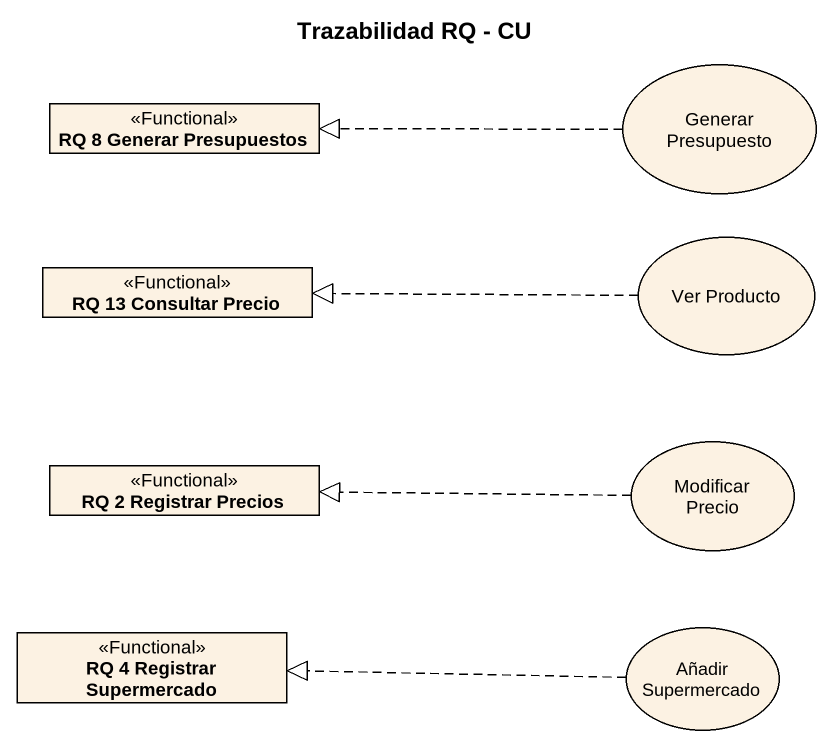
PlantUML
@startuml
title Trazabilidad RQ - CU
allowmixing
hide circle
hide empty members
class "RQ 8 Generar Presupuestos" as RQ_8_Generar_Presupuestos <<Functional>>
usecase "Generar Presupuesto" as Generar_Presupuesto
class "RQ 13 Consultar Precio" as RQ_13_Consultar_Precio <<Functional>>
usecase "Ver Producto" as Ver_Producto
class "RQ 2 Registrar Precios" as RQ_2_Registrar_Precios <<Functional>>
usecase "Modificar Precio" as Modificar_Precio
class "RQ 4 Registrar Supermercado" as RQ_4_Registrar_Supermercado <<Functional>>
usecase "Añadir Supermercado" as Añadir_Supermercado
Generar_Presupuesto .left.|> RQ_8_Generar_Presupuestos
Ver_Producto .left.|> RQ_13_Consultar_Precio
Modificar_Precio .left.|> RQ_2_Registrar_Precios
Añadir_Supermercado .left.|> RQ_4_Registrar_Supermercado
@enduml
